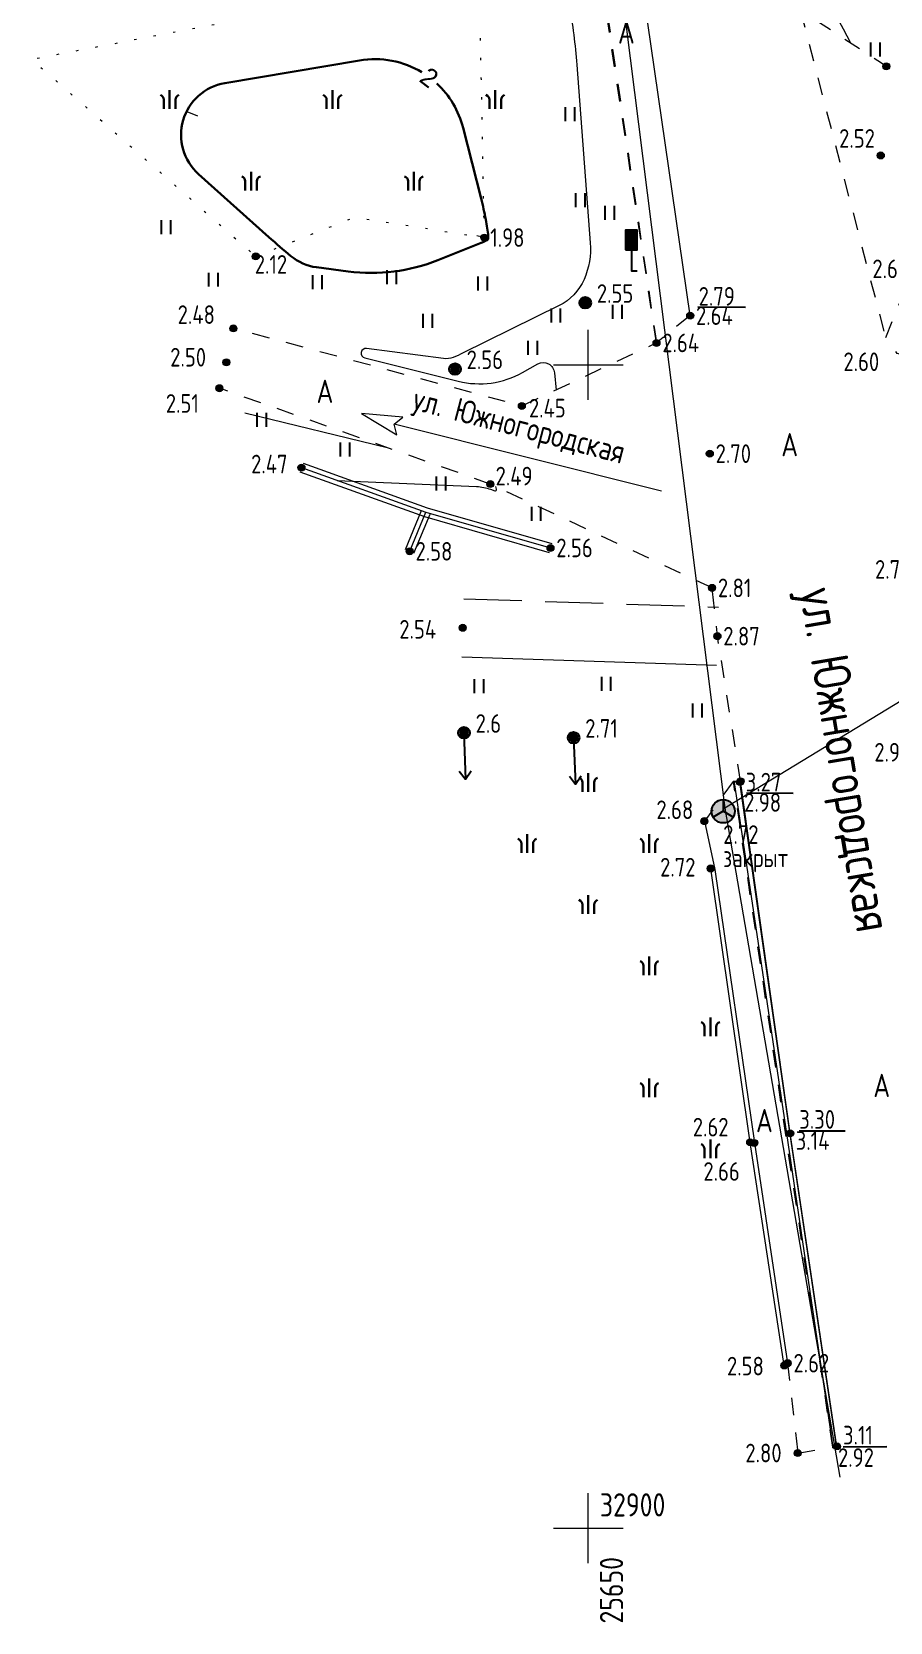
# Model space of a CAD drawing. Header units: metres. Extents: x 24337 to 25822, y 26642 to 34102.
# Drawn here: x 24514.7 to 24551.6, y 32896 to 32964.3 of the extents above; entities that cross this region are included whole.
import ezdxf

# ---------------------------------------------------------------- set-up
doc = ezdxf.new("R2010")
doc.units = ezdxf.units.M
for name, pattern in [('g5_01_5x1_5', [3, 1.5, -1.5]), ('g5_05x2', [7, 5, -2]), ('g5_366', [1.7000000029802322, 0.2000000029802322, -1.5])]:
    doc.linetypes.add(name, pattern=pattern)
for name, color, linetype in [('02_Сетка', 7, 'Continuous'), ('06_Инженерно-технические сооружения', 7, 'Continuous'), ('07_Объекты электропередачи', 7, 'Continuous'), ('10_Границы покрытий и угодий', 7, 'Continuous'), ('13_Растительность', 7, 'Continuous'), ('14_Ограждения', 7, 'Continuous'), ('17_Топонимика', 7, 'Continuous'), ('18_Зарамочное оформление', 7, 'Continuous'), ('19_Горизонтали', 7, 'Continuous'), ('35_Телефон', 7, 'Continuous'), ('44_Крышки колодцев', 7, 'Continuous'), ('45_Номера колодцев', 7, 'Continuous'), ('61_Отметки высоты поверхности', 7, 'Continuous')]:
    doc.layers.add(name, color=color, linetype=linetype)
doc.styles.add('LIKE11', font='bm431.shx')
doc.styles.add('LIKE36', font='pragmai.shx')
doc.styles.get("Standard").update_dxf_attribs({"font": 'GOST_0.TTF', "height": 2})
doc.linetypes.add('g5_133_t', pattern='A,4,[27,GUGK_2005.shx,S=0.800000011920929,R=0,X=0,Y=0],4,-2', length=10)
doc.linetypes.add('g5_472', pattern='A,0,-8,[25,GUGK_2005.shx,S=0.800000011920929,R=0,X=0,Y=-0.4000000059604645],0', length=8)
doc.linetypes.add('g5_474_2a', pattern='A,2,-0.5,[27,GUGK_2005.shx,S=2,R=0,X=0,Y=0],-0.5,2', length=5)

# ---------------------------------------------------------------- blocks, each defined once
blk = doc.blocks.new('g5_329_6')
at = {"color": 0, "linetype": 'ByBlock', "lineweight": 15}
blk.add_line((0, 0), (1, 0), dxfattribs=at)
blk = doc.blocks.new('g5_401')
at = {"color": 0, "flags": 128}
for points in [[(-0.4000000000000057, 0), (-0.4000000000000057, 1.199999999999989)], [(0.4000000000000057, 0), (0.4000000000000057, 1.199999999999989)]]:
    blk.add_lwpolyline(points, dxfattribs=at)
blk = doc.blocks.new('g5_404')
at = {"color": 0, "lineweight": 30, "flags": 128}
blk.add_lwpolyline([(0, 0), (0, 1.6)], dxfattribs=at)
for points in [[(-0.5000000000000001, 0), (-0.5000000000000001, 0.8, 0.3183128833770752), (-0.8, 1.2, 0.6117597222328186)], [(0.5, -2.220446049250313e-16), (0.5, 0.7999999999999998, -0.3183128833770752), (0.8, 1.2, -0.6117597222328186)]]:
    blk.add_lwpolyline(points, format="xyb", dxfattribs=at)
blk = doc.blocks.new('g5_330')
at = {"linetype": 'ByBlock'}
blk.add_hatch(color=0, dxfattribs=at).paths.add_polyline_path([(-0.3, 0, 1), (0.3, 0, 1)])
at = {"color": 0, "linetype": 'ByBlock', "lineweight": -2}
blk.add_circle((0, 0), 0.3, dxfattribs=at)
at = {"color": 0, "linetype": 'ByBlock', "lineweight": 15, "flags": 12}
for tag, p in [('number', (-7.619999885559082, -0.800000011920929)), ('z', (0.5, -0.800000011920929))]:
    blk.add_attdef(tag, p, '', height=1.600000023841858, dxfattribs=at)
blk = doc.blocks.new('g5_311_2')
h = blk.add_hatch(color=0)
edge = h.paths.add_edge_path()
edge.add_arc((6.938893903907228e-18, 0), 0.5, 0, 360)
at = {"color": 0}
blk.add_circle((6.938893903907228e-18, 0), 0.5, dxfattribs=at)
at = {"style": 'LIKE11', "flags": 8}
for tag, p in [('Номер', (6.938893903907228e-18, 1.699999988079071)), ('Отметка кольца люка', (7.214875459470888e-16, -2.800000011920929)), ('Отметка земли (возле него)', (7.214875459470888e-16, -4.800000011920929)), ('Верх прокладки', (7.214875459470888e-16, -6.800000011920929)), ('Низ прокладки', (7.214875459470888e-16, -8.800000011920929))]:
    blk.add_attdef(tag, p, '', height=1.600000023841858, dxfattribs=at)
blk = doc.blocks.new('g5_206_3')
blk.add_hatch(color=255).paths.add_polyline_path([(0.4249999999999999, 3.425), (-0.4249999999999999, 3.425), (-0.425, 1.875000000000011), (0.425, 1.875000000000011)])
at = {"color": 0, "flags": 128}
blk.add_lwpolyline([(-0.5, 1.800000000000011), (0.5, 1.800000000000011), (0.5, 3.5), (-0.5, 3.5)], close=True, dxfattribs=at)
blk.add_lwpolyline([(0, 1.800000000000011), (0, 0), (0.5, 0)], dxfattribs=at)
blk = doc.blocks.new('g5_115_1')
at = {"color": 0, "flags": 128}
for points in [[(0, 0), (4, 0)], [(3.293582807424627, -0.503222860631241), (4, -9.796850830579018e-16), (3.293582807424627, 0.5032228606312392)]]:
    blk.add_lwpolyline(points, dxfattribs=at)
blk = doc.blocks.new('g5_117sv')
h = blk.add_hatch(color=255)
h.paths.add_polyline_path([(-0.07500000000000001, 0.9219544457292888, 0.3906343281269073), (-0.9250000000000002, 0, 0.1110604181885719), (-0.835935971133566, -0.3960253175808115), (-0.07500000000000012, 0.04330127018922182)])
h.paths.add_polyline_path([(0.07499999999999987, 0.04330127018922178), (0.8359359711335653, -0.3960253175808117, 0.1110604181885719), (0.9249999999999999, 0, 0.3906343281269073), (0.07499999999999998, 0.9219544457292888)])
h.paths.add_polyline_path([(-0.7609359711335658, -0.5259291281484773, 0.5244473814964294), (0.7609359711335655, -0.5259291281484775), (-1.2206457251357e-16, -0.08660254037844396)])
at = {"color": 0, "flags": 128}
for points in [[(0, 1), (0, 0)], [(-1.792641566988417e-16, -1.236580199558515e-16), (-0.8660254037844389, -0.5)], [(0.8660254037844385, -0.5000000000000002), (-1.792641566988417e-16, -1.236580199558515e-16)]]:
    blk.add_lwpolyline(points, dxfattribs=at)
at = {"color": 0}
blk.add_circle((-6.123031769111886e-17, 0), 1, dxfattribs=at)
at = {"style": 'LIKE11', "flags": 8}
for tag, p in [('Номер', (-1.792641566988417e-16, 1.699999988079071)), ('Отметка кольца люка', (5.352844953443398e-16, -2.800000011920929)), ('Отметка земли (возле него)', (5.352844953443398e-16, -4.800000011920929)), ('Верх прокладки', (5.352844953443398e-16, -6.800000011920929)), ('Низ прокладки', (5.352844953443398e-16, -8.800000011920929))]:
    blk.add_attdef(tag, p, '', height=1.600000023841858, dxfattribs=at)
blk = doc.blocks.new('g5_106_1a')
h = blk.add_hatch(color=255)
edge = h.paths.add_edge_path()
edge.add_arc((0, 0), 0.425000011920929, 0, 360)
at = {"color": 0}
blk.add_circle((0, 0), 0.5, dxfattribs=at)
at = {"style": 'LIKE11', "flags": 8}
for tag, p in [('Отметка', (1, 0)), ('Высота опоры', (-7.746835708618164, -2.800000011920929))]:
    blk.add_attdef(tag, p, '', height=1.600000023841858, dxfattribs=at)
blk = doc.blocks.new('g5_012')
at = {"color": 92, "linetype": 'ByBlock', "lineweight": -2}
for p, q in [((0, -3), (0, 3)), ((-3, 0), (3, 0))]:
    blk.add_line(p, q, dxfattribs=at)

msp = doc.modelspace()

# ---------------------------------------------------------------- linework, layer by layer
at = {"layer": '06_Инженерно-технические сооружения', "color": 7, "linetype": 'Continuous', "lineweight": 20, "ltscale": 0.5, "flags": 128}
for points in [[(24544.87527154963, 32932.05205178106), (24544.83215254378, 32932.09599999928)], [(24545.11974824532, 32932.06621876528), (24544.87527155443, 32932.0520517815), (24547.11879778965, 32916.96250572969), (24549.11067737206, 32903.48635807802), (24549.27327073677, 32903.53040257265), (24547.26315249069, 32917.01400032808), (24545.11974824532, 32932.06621876528)], [(24545.11974824532, 32932.06621876528), (24545.15115254312, 32932.10300000181)], [(24547.03015254237, 32906.991), (24545.56215248801, 32916.57900029755), (24543.86415265299, 32928.35400086975)], [(24549.11067729128, 32903.48635799473), (24549.10290805167, 32903.46688284947)], [(24549.27327074555, 32903.53040229754), (24549.29515254197, 32903.51300000065)]]:
    msp.add_lwpolyline(points, dxfattribs=at)
at = {"layer": '10_Границы покрытий и угодий', "color": 7, "linetype": 'g5_01_5x1_5', "lineweight": 20, "ltscale": 0.5, "flags": 128}
for points in [[(24545.51915254237, 32980.631), (24549.44715251567, 32982.78699989891), (24551.9141525233, 32982.58000000095), (24553.25015248896, 32981.04700000858), (24554.85015287043, 32968.6980003891), (24555.79015245082, 32962.96400018311), (24551.41515245082, 32962.83200021362), (24547.71615256907, 32965.24099965668)], [(24541.53415254237, 32950.944), (24539.13615254046, 32966.73500036621), (24537.15315250041, 32980.24900030518), (24541.53415254237, 32950.944)], [(24547.71615254237, 32965.241), (24551.38615261866, 32951.15200025177)], [(24558.37115254237, 32951.099), (24553.32715239359, 32950.08099999333), (24551.88615240885, 32950.48300000334), (24551.38615240885, 32951.15199999938), (24552.11515250041, 32952.97599997425)], [(24542.98315254237, 32952.117), (24541.53415254142, 32950.94400002193), (24535.74415269877, 32948.22899998855), (24523.34315315272, 32951.56699998808)], [(24543.92515254237, 32940.415), (24534.38515258051, 32944.87799982071), (24522.73915171839, 32948.99699977875)], [(24545.15115254237, 32932.103), (24544.15515255047, 32938.33900006104), (24543.925152591, 32940.41500027466)], [(24544.83215254237, 32932.096), (24543.59615260054, 32930.38899998283)], [(24545.15115254237, 32932.103), (24544.83215253664, 32932.09599999979), (24547.07815258814, 32916.90199978638), (24549.10290806605, 32903.46688206482), (24549.29515259577, 32903.51299984741)], [(24547.17315254237, 32907.092), (24547.60515255357, 32903.22799991798)], [(24547.60515254237, 32903.228), (24549.10290806986, 32903.46688285458)]]:
    msp.add_lwpolyline(points, dxfattribs=at)
at = {"layer": '10_Границы покрытий и угодий', "color": 7, "linetype": 'Continuous', "lineweight": 20, "ltscale": 0.5, "flags": 128}
for points in [[(24542.98315254237, 32952.117), (24540.85015264537, 32966.87900008392), (24538.84815231349, 32980.30000056457)], [(24533.16319655181, 32937.4486711483), (24544.11419721247, 32937.08967118072)], [(24549.29515254237, 32903.513), (24547.28215253092, 32916.9710001831), (24545.15115248896, 32932.10300015259)]]:
    msp.add_lwpolyline(points, dxfattribs=at)
at = {"layer": '10_Границы покрытий и угодий', "color": 7, "linetype": 'g5_366', "lineweight": 20, "ltscale": 0.5, "flags": 128}
msp.add_lwpolyline([(24524.30515254237, 32954.663), (24528.55615246989, 32956.34899998951), (24534.13415301539, 32955.4699999814), (24533.91715300776, 32966.78999985504), (24514.67442477442, 32963.12650574493), (24524.30515254237, 32954.663)], dxfattribs=at)
at = {"layer": '10_Границы покрытий и угодий', "color": 7, "linetype": 'g5_05x2', "lineweight": 20, "ltscale": 0.5, "flags": 128}
msp.add_lwpolyline([(24533.24510853292, 32939.9473288517), (24544.19610829951, 32939.58832888412)], dxfattribs=at)
at = {"layer": '14_Ограждения', "color": 7, "linetype": 'Continuous', "lineweight": 20, "ltscale": 0.5, "flags": 128}
for points in [[(24526.33773429282, 32945.77323577464), (24531.67651555278, 32943.85646840095), (24537.03216311671, 32942.32428570747)], [(24526.20257079192, 32945.39676422536), (24531.55378911235, 32943.47553153992), (24536.92214152552, 32941.9397141552)], [(24530.73728083898, 32942.06330500198), (24531.43028082778, 32943.7423050518)], [(24531.10702424575, 32941.91069499803), (24531.80002429415, 32943.58969498825)]]:
    msp.add_lwpolyline(points, dxfattribs=at)
at = {"layer": '14_Ограждения', "color": 7, "linetype": 'g5_472', "lineweight": 20, "ltscale": 0.5, "flags": 128}
for points in [[(24526.27015254237, 32945.585), (24531.61515233256, 32943.66599997044), (24536.97715232112, 32942.13199993133)], [(24530.92215254237, 32941.987), (24531.61515256096, 32943.66600002003)]]:
    msp.add_lwpolyline(points, dxfattribs=at)
at = {"layer": '14_Ограждения', "color": 7, "linetype": 'g5_474_2a', "lineweight": 20, "ltscale": 0.5, "flags": 128}
msp.add_lwpolyline([(24543.59615254237, 32930.389), (24544.03715255691, 32928.30699998284), (24545.74115252329, 32916.55799967194), (24547.17315244509, 32907.09199911499)], dxfattribs=at)
at = {"layer": '18_Зарамочное оформление', "color": 7, "linetype": 'Continuous', "lineweight": 20, "ltscale": 0.5, "flags": 128}
msp.add_lwpolyline([(24541.7423440245, 32944.57437471026), (24530.25246977675, 32947.45249430176), (24530.62770373675, 32947.75576484024), (24528.85114426399, 32947.91221145947), (24530.37513717758, 32946.98588284332), (24530.25246977675, 32947.45249430176)], dxfattribs=at)
at = {"layer": '19_Горизонтали', "color": 32, "linetype": 'Continuous', "lineweight": 20, "ltscale": 0.5, "elevation": 2.5, "flags": 128}
for points in [[(24549.8950160851, 32963.82199870377), (24549.5696834435, 32964.43531810075, -0.00646632444113493), (24548.93498867621, 32965.6701655225), (24548.77292834712, 32965.99575494625, -0.01452169008553028), (24548.23437632222, 32967.16141520768), (24548.23437632222, 32967.16141520768, -0.01872267201542854), (24547.77458118993, 32968.35994336417), (24546.90870798726, 32970.89714823991)], [(24537.77646506925, 32965.47397624284, -0.02609533630311489), (24538.10683660617, 32962.90111915297), (24538.6859824761, 32955.2478264798, -0.1222457215189934), (24538.41867459912, 32953.66936503678), (24538.41867459912, 32953.66936503678, -0.1772217452526093), (24537.34943473484, 32952.54852363958), (24533.19984976059, 32950.50214805474, -0.019402876496315), (24532.79724956651, 32950.32267009049), (24532.79724956651, 32950.32267009049, -0.1283746659755707), (24532.3737683266, 32950.26937161618), (24529.0671938767, 32950.70217906266, 0.9443432092666626), (24528.99141871972, 32950.30254628531), (24533.01392849765, 32949.29844411443, 0.1913766413927078), (24535.77329982419, 32949.66918956071), (24536.42962437391, 32950.03781066927, -0.5435889959335327), (24537.14698232312, 32949.66062175065), (24537.21462858815, 32948.91852580338)], [(24527.80485547681, 32945.03400431901), (24533.79753064227, 32944.7704584282, -0.07384934276342392), (24534.40139878888, 32944.65345774918), (24534.58755281482, 32944.58785696656, 0.6214207410812378), (24534.65952266355, 32944.65809642106), (24534.62440026899, 32944.76607524186)]]:
    msp.add_lwpolyline(points, format="xyb", dxfattribs=at)
at = {"layer": '19_Горизонтали', "color": 32, "linetype": 'Continuous', "lineweight": 30, "ltscale": 0.5, "elevation": 2, "flags": 128}
msp.add_lwpolyline([(24531.44964686623, 32962.57567856638, 0.1797668514059909), (24528.76781168746, 32963.08756933631), (24522.97606903718, 32962.11048391515, 0.628214180470505), (24521.8440436234, 32958.20102702409), (24524.87069571282, 32955.48787399248, 0.009712225757539272), (24525.81546295781, 32954.67350016862), (24525.81546295781, 32954.67350016862, 0.1413888782262802), (24526.91425490248, 32954.19453169477), (24528.28291643758, 32954.01538096696, 0.1283774524927139), (24532.13080536648, 32954.49968272436), (24533.99631410116, 32955.24600554916, 0.01938582211732864), (24534.18582345147, 32955.33048259049), (24534.25185871547, 32955.36304315952, 0.1772407740354538), (24534.29100395341, 32955.40407573014), (24534.29100395341, 32955.40407573014, 0.12224180996418), (24534.30078970152, 32955.46186336495), (24534.28953422208, 32955.6106034401, 0.02609532698988914), (24534.24390986764, 32955.96591718582), (24534.19329644342, 32956.24423991471, 0.01759628765285015), (24533.99611266308, 32957.14687477634), (24533.21738110085, 32960.19328318864, 0.1437172059209477), (24532.09040498417, 32962.09164186472, 0.1437172059209477)], format="xyb", dxfattribs=at)
at = {"layer": '19_Горизонтали', "color": 32, "linetype": 'Continuous', "lineweight": 20, "ltscale": 0.5, "elevation": 2.5, "flags": 128}
msp.add_lwpolyline([(24523.83208120961, 32947.94091044694), (24529.94858111043, 32946.44713603288)], dxfattribs=at)
at = {"layer": '35_Телефон', "color": 6, "linetype": 'g5_133_t', "lineweight": 20, "ltscale": 0.5, "flags": 128}
for points in [[(24539.46415254415, 32970.574), (24544.46958467306, 32930.94905340576)], [(24593.62977554812, 32958.9723560333), (24565.5271220447, 32955.80770249364), (24553.77397873415, 32936.60324401853), (24544.46958496584, 32930.94905395505), (24549.42357590212, 32902.19196815488)]]:
    msp.add_lwpolyline(points, dxfattribs=at)
at = {"layer": '61_Отметки высоты поверхности', "flags": 128}
for points in [[(24543.31304295766, 32952.49752892926), (24545.36481174678, 32952.48632392628)], [(24545.40184275279, 32931.60051845864), (24547.41689435803, 32931.59187459917)], [(24547.66418616069, 32917.07419248504), (24549.64126529373, 32917.07003062678)], [(24549.55496422047, 32903.49757055228), (24551.43758290602, 32903.50765505497)]]:
    msp.add_lwpolyline(points, dxfattribs=at)

# ---------------------------------------------------------------- block references
at = {"layer": '02_Сетка', "color": 92, "linetype": 'Continuous', "lineweight": 15, "ltscale": 0.5, "xscale": 0.5, "yscale": 0.5}
for p in [(24538.60115254237, 32950), (24538.60115254237, 32900)]:
    msp.add_blockref('g5_012', p, dxfattribs=at)
at = {"layer": '06_Инженерно-технические сооружения', "color": 7, "linetype": 'Continuous', "lineweight": 20, "xscale": 0.5, "yscale": 0.5, "zscale": 0.5}
for name, p in [('g5_206_3', (24540.45515254237, 32954.039, 2.692)), ('g5_311_2', (24538.47015254237, 32952.667, 2.55))]:
    msp.add_blockref(name, p, dxfattribs=at)
at = {"layer": '07_Объекты электропередачи', "color": 7, "linetype": 'Continuous', "lineweight": 20, "xscale": 0.5, "yscale": 0.5, "zscale": 0.5}
for p in [(24532.87115254237, 32949.819, 2.56), (24533.25715254237, 32934.185, 2.604), (24537.96915254237, 32933.974, 2.709)]:
    msp.add_blockref('g5_106_1a', p, dxfattribs=at)
for p, rotation in [((24533.25715254237, 32934.185, 2.604), 271.775904508962), ((24537.96915254237, 32933.974, 2.709), 272.4967899947218)]:
    msp.add_blockref('g5_115_1', p, dxfattribs=dict(at, rotation=rotation))
at = {"layer": '13_Растительность', "color": 92, "linetype": 'Continuous', "lineweight": 20, "ltscale": 0.5, "xscale": 0.5, "yscale": 0.5}
for name, p in [('g5_401', (24550.95115260038, 32963.26000030354)), ('g5_404', (24520.60115266829, 32960.99999992207)), ('g5_404', (24527.60115242987, 32960.99999992207)), ('g5_404', (24534.60115266829, 32960.99999992207)), ('g5_404', (24524.10115242987, 32957.49999992207)), ('g5_404', (24531.10115266829, 32957.49999992207)), ('g5_404', (24538.60115261981, 32931.65000001996)), ('g5_404', (24535.97615261981, 32929.02500001996)), ('g5_404', (24541.22615253041, 32929.02500001996)), ('g5_404', (24538.60115261981, 32926.40000001996)), ('g5_404', (24541.22615253041, 32923.77500001996)), ('g5_404', (24543.8511525006, 32921.15000001996)), ('g5_404', (24541.22615253041, 32918.52500001996)), ('g5_404', (24543.8511525006, 32915.89999954312))]:
    msp.add_blockref(name, p, dxfattribs=at)
at = {"layer": '13_Растительность', "color": 92, "linetype": 'Continuous', "lineweight": 20, "xscale": 0.5, "yscale": 0.5, "zscale": 0.5}
for p in [(24537.82050724127, 32960.47577324539), (24538.2617233676, 32956.78058818744), (24539.53021973078, 32956.22906802953), (24520.44762226728, 32955.62239585584), (24522.48824685152, 32953.36116320843), (24530.1543770464, 32953.47146724002), (24526.95556013055, 32953.25085917685), (24534.07017016752, 32953.19570716106), (24539.86113182552, 32951.98236281367), (24531.69863348853, 32951.59629870314), (24537.21383506758, 32951.8169067663), (24536.22109878335, 32950.43810637153), (24524.5662477621, 32947.34019500058), (24528.1502477621, 32946.06019500058), (24532.2718477621, 32944.60099500058), (24536.3678477621, 32943.29539500058), (24533.91562060159, 32935.89288635858), (24539.37695393493, 32935.9839085808), (24543.29090949048, 32934.84613080302)]:
    msp.add_blockref('g5_401', p, dxfattribs=at)
at = {"layer": '19_Горизонтали', "color": 32, "linetype": 'Continuous', "lineweight": 20, "xscale": 0.5, "yscale": 0.5, "zscale": 0.5}
for p, rotation in [((24521.34229410787, 32960.89669047623, 1.999999985739361), 337.423803263676), ((24534.29788507123, 32955.42487345963, 1.999999985739361), 166.2185000941898)]:
    msp.add_blockref('g5_329_6', p, dxfattribs=dict(at, rotation=rotation))
at = {"layer": '44_Крышки колодцев', "color": 7, "linetype": 'Continuous', "lineweight": 20, "xscale": 0.5, "yscale": 0.5, "zscale": 0.5}
msp.add_blockref('g5_117sv', (24544.40115254237, 32930.812, 2.717), dxfattribs=at)
at = {"layer": '61_Отметки высоты поверхности', "color": 7, "linetype": 'Continuous', "lineweight": 20, "xscale": 0.5, "yscale": 0.5, "zscale": 0.5}
for p in [(24551.41515254237, 32962.832, 2.47), (24551.17815254237, 32959, 2.519), (24534.13415254237, 32955.47, 1.981), (24524.30515254237, 32954.663, 2.118), (24542.98315254237, 32952.117, 2.645), (24523.34315254237, 32951.567, 2.482), (24541.53415254237, 32950.944, 2.641), (24523.04115254237, 32950.108, 2.501), (24522.73915254237, 32948.997, 2.513), (24535.74415254237, 32948.229, 2.452), (24526.27015254237, 32945.585, 2.471), (24543.82615254237, 32946.184, 2.695), (24534.38515254237, 32944.878, 2.492), (24536.97715254237, 32942.132, 2.559), (24530.92215254237, 32941.987, 2.581), (24543.92515254237, 32940.415, 2.811), (24533.20415254237, 32938.698, 2.544), (24544.15515254237, 32938.339, 2.866), (24545.11974824532, 32932.06621876528, 3.267), (24545.15115254237, 32932.103, 2.982), (24543.59615254237, 32930.389, 2.685), (24543.86415254237, 32928.354, 2.716), (24547.28215254237, 32916.971, 3.135), (24545.56215254237, 32916.579, 2.622), (24545.74115254237, 32916.558, 2.658), (24547.03015254237, 32906.991, 2.58), (24547.17315254237, 32907.092, 2.62), (24547.60515254237, 32903.228, 2.798), (24549.29515254237, 32903.513, 3.112)]:
    msp.add_blockref('g5_330', p, dxfattribs=at)

# ---------------------------------------------------------------- texts
at = {"layer": '02_Сетка', "color": 7, "linetype": 'Continuous', "lineweight": 15}
msp.add_text('32900', height=1, dxfattribs=at).set_placement((24539.10115254237, 32900.5))
msp.add_text('25650', height=1, rotation=90.00000250447816, dxfattribs=at).set_placement((24540.10115269973, 32895.90000013908))
at = {"layer": '10_Границы покрытий и угодий', "color": 7, "linetype": 'Continuous', "lineweight": 15}
for p in [(24539.87641869806, 32963.80818988623), (24526.91629515808, 32948.36346007877), (24546.89889913785, 32946.07036318649), (24550.85575651635, 32918.52851514055), (24545.81178120773, 32917.01913612825)]:
    msp.add_text('А', height=1, dxfattribs=at).set_placement(p)
at = {"layer": '17_Топонимика', "color": 7, "linetype": 'Continuous', "lineweight": 15}
msp.add_text('ул. Южногородская', height=1.6, rotation=279.5748603900927, dxfattribs=at).set_placement((24547.66781192814, 32940.27465953334))
at = {"layer": '18_Зарамочное оформление', "color": 7, "linetype": 'Continuous', "lineweight": 15}
msp.add_text('ул. Южногородская', height=1, rotation=345.3957541761048, dxfattribs=at).set_placement((24530.98631320052, 32948.09580863178))
at = {"layer": '19_Горизонтали', "color": 32, "linetype": 'Continuous', "lineweight": 15, "style": 'LIKE36'}
msp.add_text('2', height=0.800000011920929, rotation=322.6951560167038, dxfattribs=at).set_placement((24531.28510912519, 32962.2125935742))
at = {"layer": '45_Номера колодцев', "color": 7, "linetype": 'Continuous', "lineweight": 15, "ltscale": 0.5}
for s, p in [('2.72', (24544.40115254237, 32929.41199999404)), ('закрыт', (24544.40115254237, 32928.41199999404))]:
    msp.add_text(s, height=0.8, dxfattribs=at).set_placement(p)
at = {"layer": '61_Отметки высоты поверхности', "color": 7, "linetype": 'Continuous', "lineweight": 15, "ltscale": 0.5}
for s, p in [('2.52', (24549.38581411683, 32959.33338112271)), ('1.98', (24534.38415254236, 32955.06999999404)), ('2.12', (24524.25933509078, 32953.91896359684)), ('2.66', (24550.81684282262, 32953.72735804535)), ('2.55', (24538.97015254237, 32952.667)), ('2.79', (24543.34662192067, 32952.54587051368)), ('2.48', (24520.94631534358, 32951.75911923093)), ('2.64', (24543.23315254237, 32951.71699999404)), ('2.64', (24541.78415254237, 32950.54399999404)), ('2.50', (24520.62653063939, 32949.92806166763)), ('2.56', (24533.37115254237, 32949.819)), ('2.60', (24549.57159679095, 32949.7338949726)), ('2.51', (24520.43635445609, 32947.94157470542)), ('2.45', (24536.04712023275, 32947.74020479419)), ('2.70', (24544.07615254237, 32945.78399999404)), ('2.47', (24524.10336551475, 32945.33785214886)), ('2.49', (24534.61609152696, 32944.81986086685)), ('2.58', (24531.17215254237, 32941.58699999404)), ('2.56', (24537.22715254236, 32941.73199999404)), ('2.75', (24550.93013259521, 32940.80959028957)), ('2.81', (24544.17515254237, 32940.01499999404)), ('2.54', (24530.47709205307, 32938.23372016905)), ('2.87', (24544.40515254237, 32937.93899999404)), ('2.6', (24533.75715254237, 32934.185)), ('2.71', (24538.46915254236, 32933.974)), ('2.97', (24550.90031949713, 32932.94944074957)), ('3.27', (24545.36974824532, 32931.66621875932)), ('2.98', (24545.30128544582, 32930.79136004351)), ('2.68', (24541.53084733916, 32930.47697679966)), ('2.72', (24541.68901366982, 32928.00803442218)), ('3.30', (24547.67234553487, 32917.16847458179)), ('2.62', (24543.09462278677, 32916.83600613533)), ('3.14', (24547.52045564595, 32916.25830819443)), ('2.66', (24543.55123391983, 32914.93051533776)), ('2.62', (24547.42315254237, 32906.69199999404)), ('2.58', (24544.56487925313, 32906.56518023348)), ('3.11', (24549.55308128792, 32903.59697493611)), ('2.80', (24545.35539708423, 32902.82879194405)), ('2.92', (24549.33905462627, 32902.63446517757))]:
    msp.add_text(s, height=0.8, dxfattribs=at).set_placement(p)

doc.saveas('drawing.dxf')
